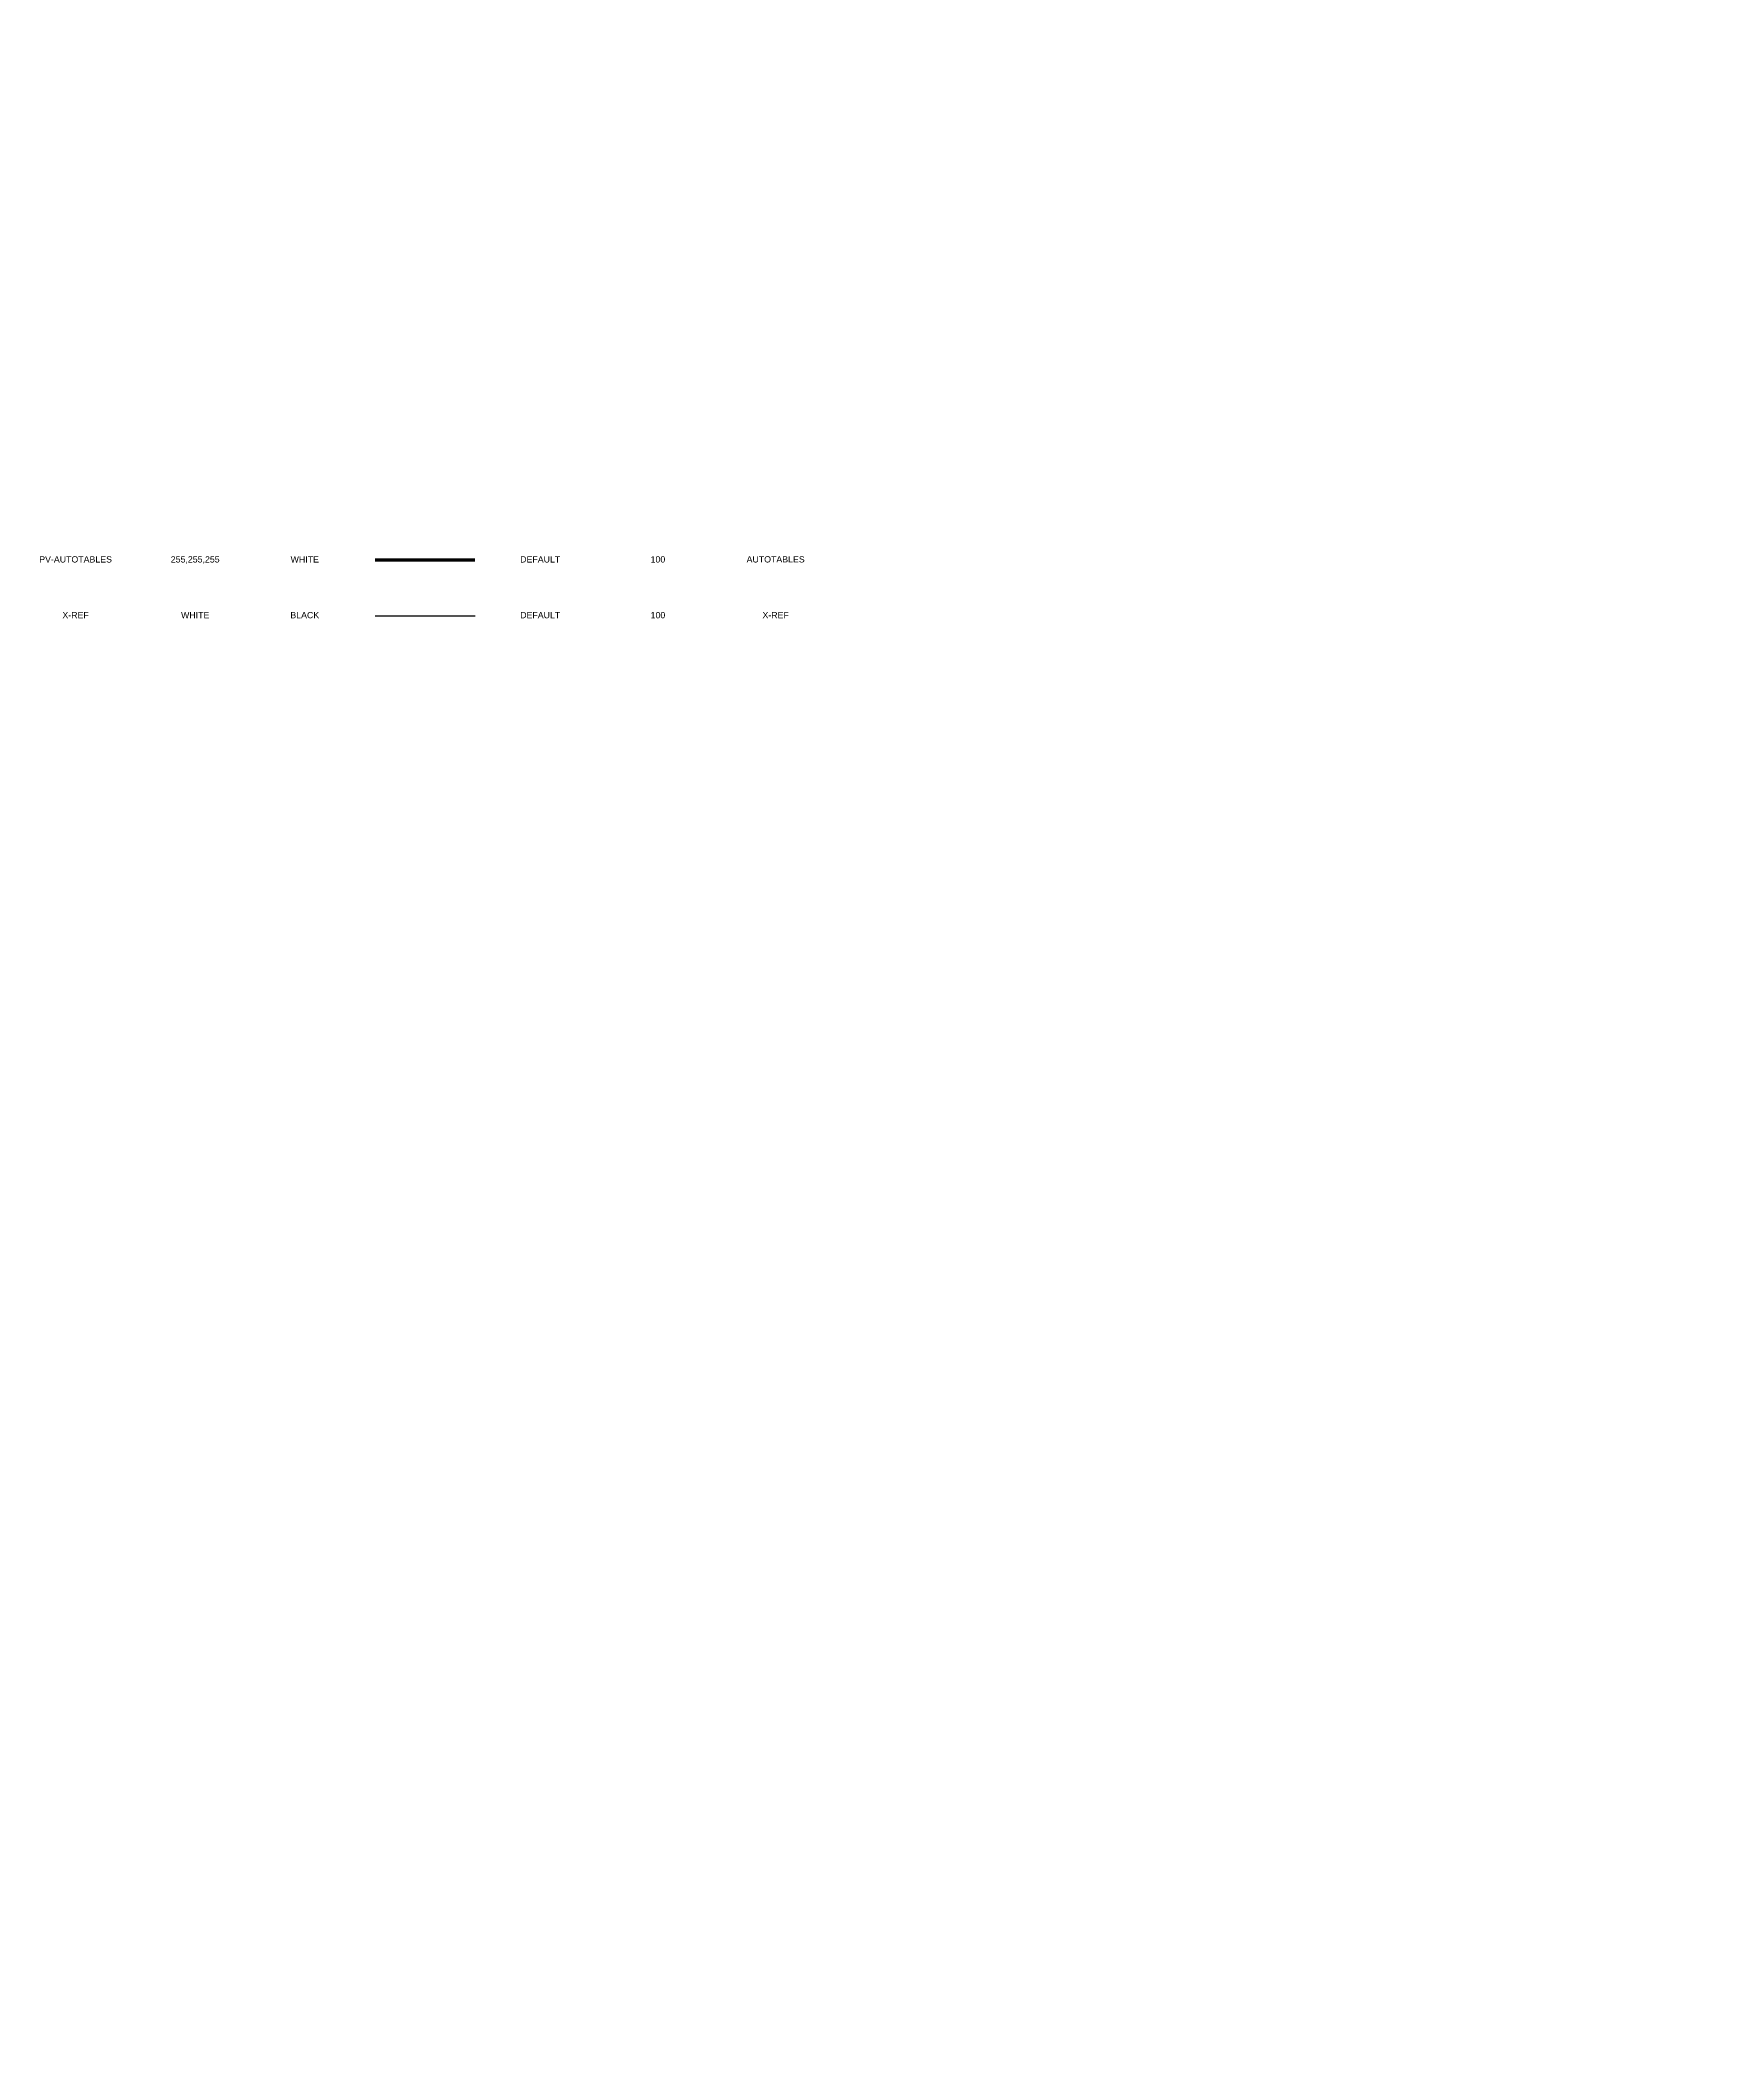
# Model space of a CAD drawing. Header units: feet. Extents: x -21 to 5170, y -254 to 1413.
# Drawn here: x -17.43 to 9.32, y -63.5 to -31.75 of the extents above; entities that cross this region are included whole.
import ezdxf
from ezdxf import colors
from ezdxf.entities.mleader import LeaderData, LeaderLine
from ezdxf.enums import TextEntityAlignment as Align
from ezdxf.math import Vec2, Vec3

# ---------------------------------------------------------------- set-up
doc = ezdxf.new("R2010")
doc.units = ezdxf.units.FT
doc.header["$MEASUREMENT"] = 0
doc.layers.add('G-NPLT', color=67, linetype='Continuous', plot=False)
doc.layers.add('PV-AUTOTABLES', color=7, linetype='Continuous')
doc.layers.add('X-REF', color=7, linetype='Continuous')
doc.styles.add('NEI-A', font='arial.ttf')

msp = doc.modelspace()

# ---------------------------------------------------------------- linework, layer by layer
at = {"layer": 'PV-AUTOTABLES', "const_width": 0.05}
msp.add_lwpolyline([(-12.09788, -40.01946), (-10.50848, -40.01946)], dxfattribs=at)
at = {"layer": 'X-REF'}
msp.add_lwpolyline([(-12.09788, -40.90612), (-10.50848, -40.90612)], dxfattribs=at)

# ---------------------------------------------------------------- texts
at = {"layer": 'PV-AUTOTABLES', "style": 'NEI-A'}
for s, p in [('PV-AUTOTABLES', (-16.85991, -40.0102)), ('255,255,255', (-14.95819, -40.0102)), ('WHITE', (-13.21606, -40.0102)), ('DEFAULT', (-9.47282, -40.0102)), ('100', (-7.6012, -40.0102))]:
    msp.add_text(s, height=0.1, dxfattribs=at).set_placement(p, align=Align.MIDDLE_CENTER)
at = {"layer": 'PV-AUTOTABLES', "insert": (-5.72959, -40.0102), "char_height": 0.1, "width": 0.7855839, "attachment_point": 5, "style": 'NEI-A'}
msp.add_mtext('AUTOTABLES', dxfattribs=at)
at = {"layer": 'X-REF', "style": 'NEI-A'}
for s, p in [('X-REF', (-16.85991, -40.89686)), ('WHITE', (-14.95819, -40.89686)), ('BLACK', (-13.21606, -40.89686)), ('DEFAULT', (-9.47282, -40.89686)), ('100', (-7.6012, -40.89686))]:
    msp.add_text(s, height=0.1, dxfattribs=at).set_placement(p, align=Align.MIDDLE_CENTER)
at = {"layer": 'X-REF', "insert": (-5.72959, -40.89686), "char_height": 0.1, "attachment_point": 5, "style": 'NEI-A'}
msp.add_mtext('X-REF', dxfattribs=at)

# ---------------------------------------------------------------- leaders
at = {"layer": 'G-NPLT'}
ml = msp.add_multileader_mtext('Standard', dxfattribs=at)
ml.set_content('\\A1;NEXTRACKER', color=256, style='NEI-A')
ml.set_leader_properties()
ml.build(insert=Vec2(0, 0))
ml.multileader.update_dxf_attribs({"dogleg_length": 0.89968, "arrow_head_size": 64.60241})
ctx = ml.context
ctx.base_point, ctx.char_height, ctx.arrow_head_size, ctx.landing_gap_size, ctx.plane_origin = Vec3(548.11818, -201.63335), 43.068273, 64.60241, 33.07065, Vec3(16248.8215, -11812.68326)
notes = []
notes.append((ctx, [(0, (0, 0, 0), (0, 0), (1, 0), 1, [])]))
ctx.mtext.insert, ctx.mtext.width, ctx.mtext.flow_direction = Vec3(581.18883, -179.73199), 410.8719117, 5
ctx.mtext.has_bg_fill, ctx.mtext.bg_color, ctx.mtext.bg_scale_factor, ctx.mtext.bg_transparency, ctx.mtext.use_window_bg_color = 1, -1073741824, 1.5, 0, 1
for ctx, leaders in notes:
    for number, flags, end, landing, length, lines in leaders:
        leader = LeaderData()
        leader.index, (leader.has_last_leader_line, leader.has_dogleg_vector, leader.attachment_direction) = number, flags
        leader.last_leader_point, leader.dogleg_vector, leader.dogleg_length = Vec3(end), Vec3(landing), length
        for number, points, colour, breaks in lines:
            line = LeaderLine()
            line.index, line.vertices, line.color, line.breaks = number, Vec3.list(points), colors.encode_raw_color(colour), breaks
            leader.lines.append(line)
        ctx.leaders.append(leader)

# ---------------------------------------------------------------- next in the draw order: leaders
ml = msp.add_multileader_mtext('Standard', dxfattribs=at)
ml.set_content('\\A1;ATI', color=256, style='NEI-A')
ml.set_leader_properties()
ml.build(insert=Vec2(0, 0))
ml.multileader.update_dxf_attribs({"dogleg_length": 0.89968, "arrow_head_size": 64.60241})
ctx = ml.context
ctx.base_point, ctx.char_height, ctx.arrow_head_size, ctx.landing_gap_size, ctx.plane_origin = Vec3(2046.95625, -210.91911), 43.068273, 64.60241, 33.07065, Vec3(17655.77939, -11807.0407)
notes = []
notes.append((ctx, [(0, (0, 0, 0), (0, 0), (1, 0), 1, [])]))
ctx.mtext.insert, ctx.mtext.width, ctx.mtext.flow_direction = Vec3(2080.0269, -189.38498), 97.1085959, 5
ctx.mtext.has_bg_fill, ctx.mtext.bg_color, ctx.mtext.bg_scale_factor, ctx.mtext.bg_transparency, ctx.mtext.use_window_bg_color = 1, -1073741824, 1.5, 0, 1
for ctx, leaders in notes:
    for number, flags, end, landing, length, lines in leaders:
        leader = LeaderData()
        leader.index, (leader.has_last_leader_line, leader.has_dogleg_vector, leader.attachment_direction) = number, flags
        leader.last_leader_point, leader.dogleg_vector, leader.dogleg_length = Vec3(end), Vec3(landing), length
        for number, points, colour, breaks in lines:
            line = LeaderLine()
            line.index, line.vertices, line.color, line.breaks = number, Vec3.list(points), colors.encode_raw_color(colour), breaks
            leader.lines.append(line)
        ctx.leaders.append(leader)

# ---------------------------------------------------------------- next in the draw order: leaders
ml = msp.add_multileader_mtext('Standard', dxfattribs=at)
ml.set_content('\\A1;GAMECHANGE', color=256, style='NEI-A')
ml.set_leader_properties()
ml.build(insert=Vec2(0, 0))
ml.multileader.update_dxf_attribs({"dogleg_length": 0.89968, "arrow_head_size": 64.60241})
ctx = ml.context
ctx.base_point, ctx.char_height, ctx.arrow_head_size, ctx.landing_gap_size, ctx.plane_origin = Vec3(3193.50933, -201.22638), 43.068273, 64.60241, 33.07065, Vec3(19000.63376, -11807.0407)
notes = []
notes.append((ctx, [(0, (0, 0, 0), (0, 0), (1, 0), 1, [])]))
ctx.mtext.insert, ctx.mtext.width, ctx.mtext.flow_direction = Vec3(3226.57997, -179.32502), 410.8719117, 5
ctx.mtext.has_bg_fill, ctx.mtext.bg_color, ctx.mtext.bg_scale_factor, ctx.mtext.bg_transparency, ctx.mtext.use_window_bg_color = 1, -1073741824, 1.5, 0, 1
for ctx, leaders in notes:
    for number, flags, end, landing, length, lines in leaders:
        leader = LeaderData()
        leader.index, (leader.has_last_leader_line, leader.has_dogleg_vector, leader.attachment_direction) = number, flags
        leader.last_leader_point, leader.dogleg_vector, leader.dogleg_length = Vec3(end), Vec3(landing), length
        for number, points, colour, breaks in lines:
            line = LeaderLine()
            line.index, line.vertices, line.color, line.breaks = number, Vec3.list(points), colors.encode_raw_color(colour), breaks
            leader.lines.append(line)
        ctx.leaders.append(leader)

# ---------------------------------------------------------------- next in the draw order: leaders
ml = msp.add_multileader_mtext('Standard', dxfattribs=at)
ml.set_content('\\A1;FTC', color=256, style='NEI-A')
ml.set_leader_properties()
ml.build(insert=Vec2(0, 0))
ml.multileader.update_dxf_attribs({"dogleg_length": 0.89968, "arrow_head_size": 64.60241})
ctx = ml.context
ctx.base_point, ctx.char_height, ctx.arrow_head_size, ctx.landing_gap_size, ctx.plane_origin = Vec3(4694.02381, -210.43336), 43.068273, 64.60241, 33.07065, Vec3(20345.48813, -11807.0407)
notes = []
notes.append((ctx, [(0, (0, 0, 0), (0, 0), (1, 0), 1, [])]))
ctx.mtext.insert, ctx.mtext.width, ctx.mtext.flow_direction = Vec3(4727.09445, -188.532), 126.6975761, 5
ctx.mtext.has_bg_fill, ctx.mtext.bg_color, ctx.mtext.bg_scale_factor, ctx.mtext.bg_transparency, ctx.mtext.use_window_bg_color = 1, -1073741824, 1.5, 0, 1
for ctx, leaders in notes:
    for number, flags, end, landing, length, lines in leaders:
        leader = LeaderData()
        leader.index, (leader.has_last_leader_line, leader.has_dogleg_vector, leader.attachment_direction) = number, flags
        leader.last_leader_point, leader.dogleg_vector, leader.dogleg_length = Vec3(end), Vec3(landing), length
        for number, points, colour, breaks in lines:
            line = LeaderLine()
            line.index, line.vertices, line.color, line.breaks = number, Vec3.list(points), colors.encode_raw_color(colour), breaks
            leader.lines.append(line)
        ctx.leaders.append(leader)

doc.saveas('drawing.dxf')
